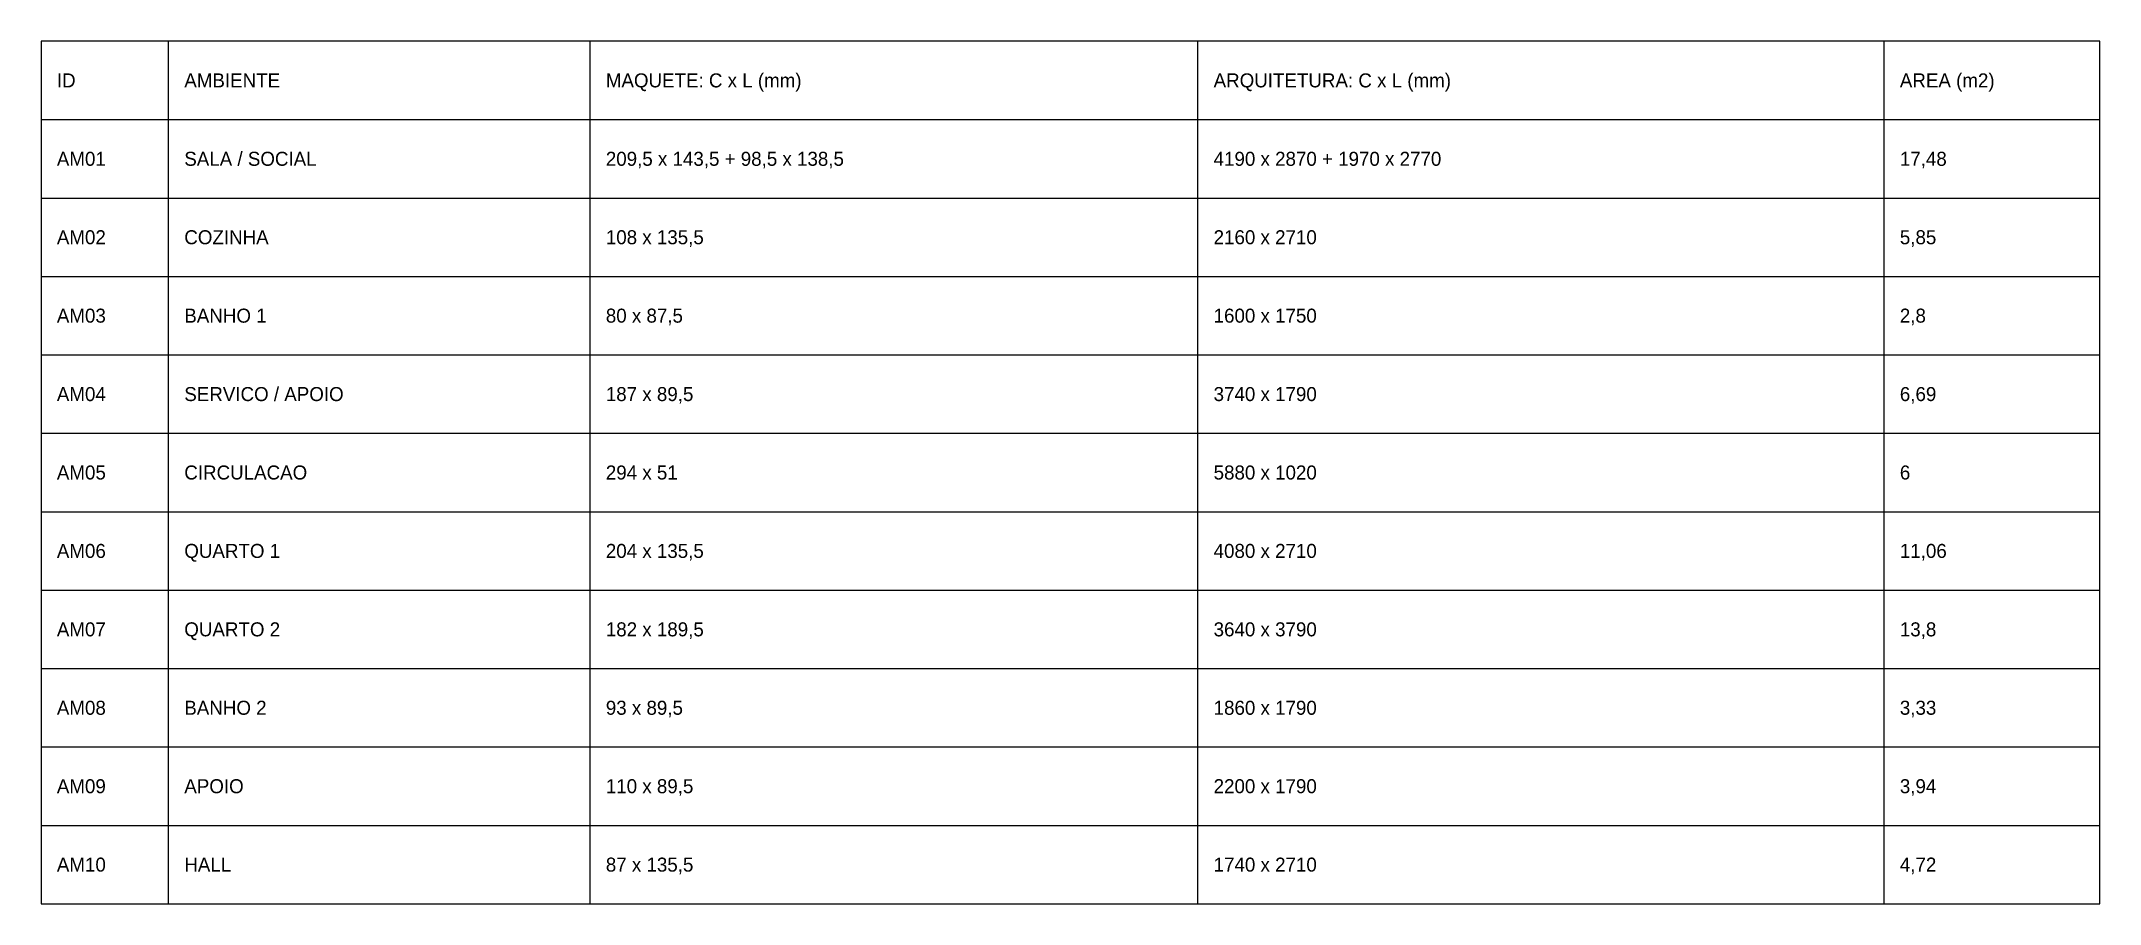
# Model space of a CAD drawing. Header units: millimetres. Extents: x 0 to 1050, y 0 to 440.
import ezdxf
from ezdxf.enums import TextEntityAlignment as Align

# ---------------------------------------------------------------- set-up
doc = ezdxf.new("R2010")
doc.units = ezdxf.units.MM
for name, color, linetype in [('COTAS', 8, 'Continuous'), ('DESENHO', 7, 'Continuous'), ('TEXTO', 8, 'Continuous')]:
    doc.layers.add(name, color=color, linetype=linetype)

msp = doc.modelspace()

# ---------------------------------------------------------------- linework, layer by layer
at = {"layer": 'COTAS'}
for p, q in [((65, 0), (65, 440)), ((280, 0), (280, 440)), ((590, 0), (590, 440)), ((940, 0), (940, 440)), ((0, 400), (1050, 400)), ((0, 360), (1050, 360)), ((0, 320), (1050, 320)), ((0, 280), (1050, 280)), ((0, 240), (1050, 240)), ((0, 200), (1050, 200)), ((0, 160), (1050, 160)), ((0, 120), (1050, 120)), ((0, 80), (1050, 80)), ((0, 40), (1050, 40))]:
    msp.add_line(p, q, dxfattribs=at)
at = {"layer": 'DESENHO'}
msp.add_lwpolyline([(0, 0), (1050, 0), (1050, 440), (0, 440)], close=True, dxfattribs=at)

# ---------------------------------------------------------------- texts
at = {"layer": 'TEXTO'}
for s, height, p in [('ID', 7.15, (8, 420)), ('AMBIENTE', 7.15, (73, 420)), ('MAQUETE: C x L (mm)', 7.148, (288, 420)), ('ARQUITETURA: C x L (mm)', 7.148, (598, 420)), ('AREA (m2)', 7.15, (948, 420)), ('AM01', 7.15, (8, 380)), ('SALA / SOCIAL', 7.148, (73, 380)), ('209,5 x 143,5 + 98,5 x 138,5', 7.148, (288, 380)), ('4190 x 2870 + 1970 x 2770', 7.148, (598, 380)), ('17,48', 7.15, (948, 380)), ('AM02', 7.15, (8, 340)), ('COZINHA', 7.15, (73, 340)), ('108 x 135,5', 7.148, (288, 340)), ('2160 x 2710', 7.148, (598, 340)), ('5,85', 7.15, (948, 340)), ('AM03', 7.15, (8, 300)), ('BANHO 1', 7.15, (73, 300)), ('80 x 87,5', 7.15, (288, 300)), ('1600 x 1750', 7.148, (598, 300)), ('2,8', 7.15, (948, 300)), ('AM04', 7.15, (8, 260)), ('SERVICO / APOIO', 7.148, (73, 260)), ('187 x 89,5', 7.15, (288, 260)), ('3740 x 1790', 7.148, (598, 260)), ('6,69', 7.15, (948, 260)), ('AM05', 7.15, (8, 220)), ('CIRCULACAO', 7.15, (73, 220)), ('294 x 51', 7.15, (288, 220)), ('5880 x 1020', 7.148, (598, 220)), ('6', 7.15, (948, 220)), ('AM06', 7.15, (8, 180)), ('QUARTO 1', 7.15, (73, 180)), ('204 x 135,5', 7.148, (288, 180)), ('4080 x 2710', 7.148, (598, 180)), ('11,06', 7.15, (948, 180)), ('AM07', 7.15, (8, 140)), ('QUARTO 2', 7.15, (73, 140)), ('182 x 189,5', 7.148, (288, 140)), ('3640 x 3790', 7.148, (598, 140)), ('13,8', 7.15, (948, 140)), ('AM08', 7.15, (8, 100)), ('BANHO 2', 7.15, (73, 100)), ('93 x 89,5', 7.15, (288, 100)), ('1860 x 1790', 7.148, (598, 100)), ('3,33', 7.15, (948, 100)), ('AM09', 7.15, (8, 60)), ('APOIO', 7.15, (73, 60)), ('110 x 89,5', 7.15, (288, 60)), ('2200 x 1790', 7.148, (598, 60)), ('3,94', 7.15, (948, 60)), ('AM10', 7.15, (8, 20)), ('HALL', 7.15, (73, 20)), ('87 x 135,5', 7.15, (288, 20)), ('1740 x 2710', 7.148, (598, 20)), ('4,72', 7.15, (948, 20))]:
    msp.add_text(s, height=height, dxfattribs=at).set_placement(p, align=Align.MIDDLE_LEFT)

doc.saveas('drawing.dxf')
